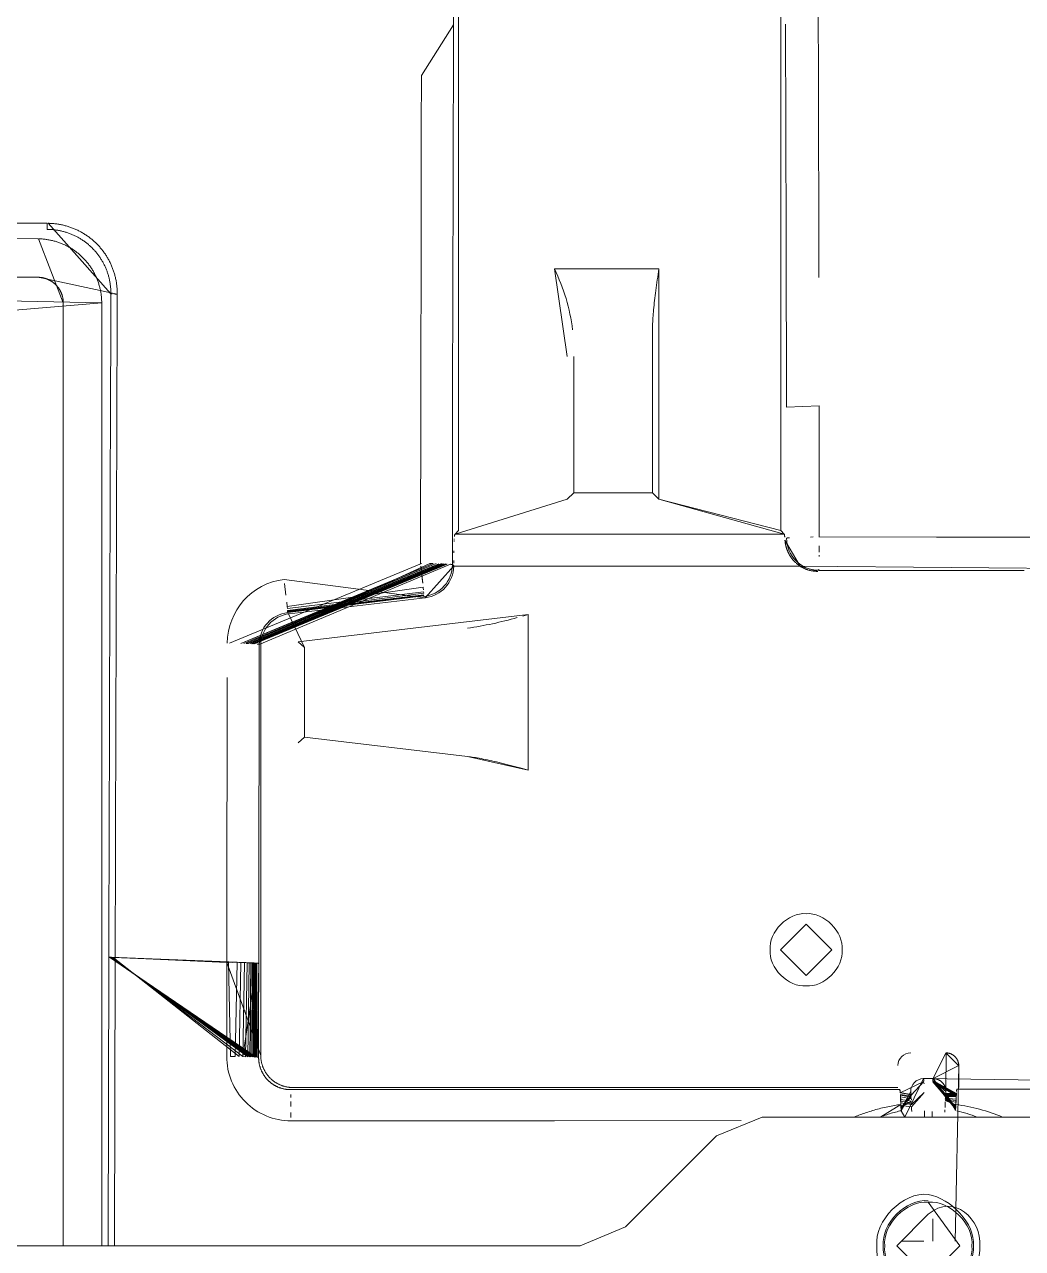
# Model space of a CAD drawing. Header units: millimetres. Extents: x 521 to 148073, y -17811 to 32040.
# Drawn here: x 59789.3 to 59869.9, y 10117.5 to 10216.4 of the extents above; entities that cross this region are included whole.
import ezdxf

# ---------------------------------------------------------------- set-up
doc = ezdxf.new("R2010")
doc.units = ezdxf.units.MM
doc.layers.add('Datové rozvody', color=6, linetype='Continuous')
doc.layers.add('PDF_Geometrie', color=7, linetype='Continuous', true_color=0xbdbdbd)

# ---------------------------------------------------------------- blocks, each defined once
blk = doc.blocks.new('projektor')
at = {"layer": 'PDF_Geometrie', "lineweight": 13}
for points in [[(86394.273, 15194.016), (86394.273, 15097.258), (86394.169, 15059.771)], [(86389.374, 15183.442), (86389.374, 15066.103), (86389.13, 15054.733), (86388.362, 15064.08)], [(86315.025, 15017.114), (86315.025, 15134.31)], [(86391.145, 15100.293), (86391.145, 15059.771)], [(86395.386, 15075.574), (86395.39, 15059.034), (86394.908, 15059.032)], [(86394.908, 15059.032), (86394.907, 15058.963), (86394.906, 15058.893), (86394.904, 15058.822), (86394.9, 15058.752), (86394.896, 15058.683), (86394.89, 15058.613), (86394.885, 15058.543), (86394.877, 15058.473), (86394.869, 15058.404), (86394.86, 15058.335), (86394.85, 15058.267), (86394.839, 15058.198), (86394.828, 15058.13), (86394.815, 15058.061), (86394.801, 15057.994), (86394.786, 15057.927), (86394.771, 15057.86), (86394.755, 15057.794), (86394.737, 15057.728), (86394.72, 15057.662), (86394.7, 15057.597), (86394.681, 15057.531), (86394.66, 15057.466), (86394.638, 15057.402), (86394.616, 15057.338), (86394.594, 15057.274), (86394.569, 15057.211), (86394.545, 15057.148), (86394.519, 15057.086), (86394.492, 15057.024), (86394.465, 15056.963), (86394.437, 15056.902), (86394.409, 15056.842), (86394.38, 15056.781), (86394.35, 15056.722), (86394.317, 15056.663), (86394.286, 15056.604), (86394.254, 15056.546), (86394.221, 15056.488), (86394.186, 15056.431), (86394.151, 15056.374), (86394.116, 15056.318), (86394.08, 15056.263), (86394.043, 15056.207), (86394.006, 15056.153), (86393.967, 15056.099), (86393.928, 15056.045), (86393.889, 15055.992), (86393.848, 15055.94), (86393.807, 15055.889), (86393.765, 15055.837), (86393.723, 15055.786), (86393.68, 15055.736), (86393.636, 15055.686), (86393.592, 15055.637), (86393.547, 15055.59), (86393.502, 15055.542), (86393.455, 15055.495), (86393.408, 15055.448), (86393.361, 15055.402), (86393.312, 15055.357), (86393.264, 15055.312), (86393.215, 15055.268), (86393.164, 15055.224), (86393.115, 15055.182), (86393.063, 15055.14), (86393.011, 15055.098), (86392.96, 15055.058), (86392.907, 15055.018), (86392.854, 15054.978), (86392.799, 15054.94), (86392.745, 15054.902), (86392.69, 15054.864), (86392.634, 15054.828), (86392.578, 15054.792), (86392.522, 15054.756), (86392.465, 15054.722), (86392.407, 15054.688), (86392.349, 15054.656), (86392.291, 15054.623), (86392.232, 15054.592), (86392.172, 15054.561), (86392.112, 15054.531), (86392.052, 15054.501), (86391.991, 15054.473), (86391.929, 15054.445), (86391.867, 15054.419), (86391.805, 15054.392), (86391.742, 15054.367), (86391.679, 15054.342), (86391.615, 15054.319), (86391.552, 15054.297), (86391.487, 15054.274), (86391.423, 15054.253), (86391.358, 15054.233), (86391.292, 15054.213), (86391.227, 15054.195), (86391.159, 15054.177), (86391.093, 15054.16), (86391.027, 15054.144), (86390.96, 15054.129), (86390.892, 15054.115), (86390.824, 15054.101), (86390.756, 15054.089), (86390.688, 15054.078), (86390.619, 15054.067), (86390.55, 15054.058), (86390.48, 15054.048), (86390.411, 15054.04), (86390.342, 15054.034), (86390.272, 15054.028), (86390.202, 15054.023), (86390.132, 15054.019), (86390.062, 15054.016), (86389.992, 15054.014), (86389.921, 15054.013), (86389.851, 15054.013), (86395.39, 15058.957), (86395.388, 15058.88), (86395.385, 15058.803), (86395.381, 15058.727), (86395.376, 15058.649), (86395.371, 15058.573), (86395.364, 15058.497), (86395.356, 15058.421), (86395.347, 15058.344), (86395.337, 15058.268), (86395.326, 15058.193), (86395.313, 15058.117), (86395.301, 15058.042), (86395.287, 15057.968), (86395.272, 15057.894), (86395.256, 15057.819), (86395.239, 15057.746), (86395.221, 15057.673), (86395.201, 15057.6), (86395.182, 15057.527), (86395.161, 15057.455), (86395.139, 15057.384), (86395.116, 15057.313), (86395.093, 15057.242), (86395.068, 15057.171), (86395.042, 15057.102), (86395.017, 15057.032), (86394.989, 15056.964), (86394.961, 15056.895), (86394.932, 15056.827), (86394.902, 15056.759), (86394.871, 15056.692), (86394.839, 15056.625), (86394.808, 15056.56), (86394.774, 15056.494), (86394.74, 15056.429), (86394.705, 15056.365), (86394.669, 15056.301), (86394.632, 15056.238), (86394.595, 15056.174), (86394.557, 15056.112), (86394.517, 15056.05), (86394.478, 15055.989), (86394.437, 15055.928), (86394.396, 15055.868), (86394.354, 15055.809), (86394.311, 15055.75), (86394.268, 15055.692), (86394.223, 15055.634), (86394.178, 15055.577), (86394.132, 15055.521), (86394.085, 15055.465), (86394.038, 15055.409), (86393.99, 15055.356), (86393.941, 15055.302), (86393.892, 15055.249), (86393.842, 15055.196), (86393.791, 15055.144), (86393.739, 15055.093), (86393.687, 15055.042), (86393.634, 15054.992), (86393.581, 15054.944), (86393.527, 15054.895), (86393.472, 15054.847), (86393.416, 15054.8), (86393.36, 15054.754), (86393.303, 15054.709), (86393.246, 15054.664), (86393.188, 15054.619), (86393.129, 15054.576), (86393.07, 15054.534), (86393.01, 15054.492), (86392.95, 15054.45), (86392.889, 15054.411), (86392.827, 15054.371), (86392.765, 15054.332), (86392.702, 15054.294), (86392.639, 15054.257), (86392.575, 15054.22), (86392.511, 15054.185), (86392.446, 15054.15), (86392.38, 15054.117), (86392.314, 15054.083), (86392.248, 15054.051), (86392.181, 15054.02), (86392.114, 15053.989), (86392.046, 15053.96), (86391.977, 15053.931), (86391.908, 15053.903), (86391.838, 15053.876), (86391.769, 15053.85), (86391.699, 15053.825), (86391.628, 15053.8), (86391.557, 15053.777), (86391.485, 15053.755), (86391.413, 15053.733), (86391.341, 15053.713), (86391.268, 15053.693), (86391.195, 15053.675), (86391.122, 15053.657), (86391.048, 15053.64), (86390.974, 15053.624), (86390.9, 15053.61), (86390.824, 15053.596), (86390.749, 15053.584), (86390.674, 15053.571), (86390.597, 15053.561), (86390.523, 15053.551), (86390.445, 15053.543), (86390.37, 15053.535), (86390.292, 15053.529), (86390.215, 15053.522), (86390.139, 15053.518), (86390.062, 15053.515), (86389.985, 15053.512), (86389.907, 15053.511), (86389.829, 15053.511), (86391.145, 15059.742), (86391.145, 15059.712), (86391.144, 15059.683), (86391.142, 15059.654), (86391.14, 15059.625), (86391.138, 15059.595), (86391.136, 15059.566), (86391.132, 15059.536), (86391.128, 15059.508), (86391.124, 15059.478), (86391.119, 15059.45), (86391.115, 15059.421), (86391.11, 15059.392), (86391.103, 15059.364), (86391.098, 15059.334), (86391.091, 15059.306), (86391.084, 15059.277), (86391.077, 15059.249), (86391.069, 15059.22), (86391.061, 15059.193), (86391.053, 15059.164), (86391.043, 15059.137), (86391.034, 15059.108), (86391.024, 15059.081), (86391.014, 15059.053), (86391.003, 15059.026), (86390.992, 15058.999), (86390.98, 15058.972), (86390.969, 15058.945), (86390.957, 15058.918), (86390.945, 15058.892), (86390.931, 15058.866), (86390.918, 15058.84), (86390.905, 15058.814), (86390.89, 15058.788), (86390.876, 15058.762), (86390.861, 15058.737), (86390.846, 15058.713), (86390.83, 15058.687), (86390.814, 15058.663), (86390.798, 15058.638), (86390.782, 15058.615), (86390.765, 15058.59), (86390.747, 15058.567), (86390.73, 15058.544), (86390.711, 15058.52), (86390.693, 15058.498), (86390.675, 15058.474), (86390.655, 15058.453), (86390.636, 15058.431), (86390.617, 15058.409), (86390.597, 15058.387), (86390.577, 15058.367), (86390.556, 15058.345), (86390.535, 15058.325), (86390.514, 15058.305), (86390.492, 15058.285), (86390.471, 15058.265), (86390.449, 15058.246), (86390.426, 15058.227), (86390.404, 15058.208), (86390.381, 15058.19), (86390.358, 15058.172), (86390.335, 15058.154), (86390.311, 15058.137), (86390.288, 15058.12), (86390.263, 15058.103), (86390.239, 15058.087), (86390.214, 15058.072), (86390.189, 15058.055), (86390.165, 15058.04), (86390.14, 15058.026), (86390.114, 15058.012), (86390.088, 15057.997), (86390.062, 15057.983), (86390.036, 15057.97), (86390.01, 15057.958), (86389.983, 15057.944), (86389.957, 15057.932), (86389.93, 15057.921), (86389.903, 15057.909), (86389.875, 15057.899), (86389.849, 15057.888), (86389.821, 15057.877), (86389.793, 15057.868), (86389.765, 15057.858), (86389.737, 15057.849), (86389.71, 15057.841), (86389.681, 15057.833), (86389.653, 15057.824), (86389.624, 15057.817), (86389.596, 15057.81), (86389.567, 15057.804), (86389.538, 15057.798), (86389.51, 15057.792), (86389.48, 15057.787), (86389.452, 15057.782), (86389.423, 15057.778), (86389.393, 15057.774), (86389.364, 15057.77), (86389.335, 15057.766), (86389.306, 15057.763), (86389.276, 15057.761), (86389.248, 15057.759), (86389.218, 15057.758), (86389.189, 15057.757), (86389.16, 15057.756), (86389.13, 15057.756), (86394.168, 15059.698), (86394.165, 15059.625), (86394.163, 15059.552), (86394.159, 15059.478), (86394.154, 15059.406), (86394.148, 15059.333), (86394.14, 15059.26), (86394.132, 15059.188), (86394.123, 15059.115), (86394.113, 15059.042), (86394.101, 15058.97), (86394.089, 15058.898), (86394.075, 15058.826), (86394.06, 15058.754), (86394.045, 15058.683), (86394.028, 15058.612), (86394.011, 15058.541), (86393.992, 15058.469), (86393.972, 15058.399), (86393.951, 15058.329), (86393.929, 15058.259), (86393.907, 15058.19), (86393.884, 15058.12), (86393.859, 15058.051), (86393.833, 15057.983), (86393.806, 15057.915), (86393.778, 15057.847), (86393.75, 15057.78), (86393.72, 15057.713), (86393.69, 15057.646), (86393.658, 15057.58), (86393.625, 15057.515), (86393.592, 15057.45), (86393.558, 15057.385), (86393.523, 15057.321), (86393.486, 15057.258), (86393.449, 15057.195), (86393.411, 15057.132), (86393.372, 15057.07), (86393.332, 15057.009), (86393.292, 15056.948), (86393.25, 15056.888), (86393.207, 15056.828), (86393.164, 15056.769), (86393.12, 15056.711), (86393.075, 15056.653), (86393.029, 15056.596), (86392.982, 15056.54), (86392.935, 15056.484), (86392.886, 15056.429), (86392.838, 15056.375), (86392.788, 15056.321), (86392.737, 15056.268), (86392.685, 15056.216), (86392.633, 15056.164), (86392.581, 15056.114), (86392.528, 15056.065), (86392.473, 15056.015), (86392.418, 15055.967), (86392.362, 15055.919), (86392.306, 15055.872), (86392.249, 15055.827), (86392.191, 15055.782), (86392.133, 15055.738), (86392.073, 15055.694), (86392.014, 15055.652), (86391.954, 15055.61), (86391.893, 15055.569), (86391.832, 15055.53), (86391.77, 15055.491), (86391.707, 15055.452), (86391.645, 15055.416), (86391.581, 15055.379), (86391.516, 15055.343), (86391.452, 15055.31), (86391.387, 15055.276), (86391.321, 15055.244), (86391.255, 15055.212), (86391.189, 15055.182), (86391.122, 15055.152), (86391.054, 15055.123), (86390.986, 15055.095), (86390.919, 15055.069), (86390.85, 15055.043), (86390.781, 15055.018), (86390.712, 15054.994), (86390.642, 15054.972), (86390.572, 15054.95), (86390.502, 15054.929), (86390.432, 15054.91), (86390.361, 15054.891), (86390.29, 15054.873), (86390.219, 15054.857), (86390.147, 15054.841), (86390.075, 15054.827), (86390.003, 15054.813), (86389.931, 15054.8), (86389.859, 15054.789), (86389.787, 15054.779), (86389.714, 15054.77), (86389.641, 15054.761), (86389.568, 15054.754), (86389.496, 15054.748), (86389.423, 15054.743), (86389.349, 15054.739), (86389.276, 15054.736), (86389.203, 15054.734), (86389.13, 15054.733)], [(86389.13, 15057.756), (86315.025, 15057.756)], [(86389.13, 15054.733), (86315.025, 15054.733)], [(86337.709, 15054.177), (86315.025, 15054.237)], [(86337.694, 15053.675), (86315.025, 15053.735)], [(86327.468, 15039.703), (86327.468, 15039.746), (86327.47, 15039.789), (86327.471, 15039.831), (86327.474, 15039.874), (86327.477, 15039.917), (86327.48, 15039.959), (86327.486, 15040.002), (86327.491, 15040.044), (86327.497, 15040.087), (86327.504, 15040.128), (86327.511, 15040.171), (86327.52, 15040.213), (86327.528, 15040.254), (86327.538, 15040.296), (86327.548, 15040.337), (86327.56, 15040.379), (86327.571, 15040.419), (86327.583, 15040.461), (86327.596, 15040.502), (86327.611, 15040.541), (86327.625, 15040.582), (86327.64, 15040.622), (86327.656, 15040.661), (86327.673, 15040.701), (86327.689, 15040.74), (86327.708, 15040.778), (86327.726, 15040.817), (86327.745, 15040.855), (86327.765, 15040.892), (86327.786, 15040.93), (86327.806, 15040.968), (86327.828, 15041.004), (86327.85, 15041.041), (86327.873, 15041.076), (86327.897, 15041.112), (86327.92, 15041.148), (86327.945, 15041.182), (86327.97, 15041.217), (86327.996, 15041.25), (86328.022, 15041.284), (86328.05, 15041.316), (86328.078, 15041.35), (86328.105, 15041.382), (86328.134, 15041.413), (86328.162, 15041.445), (86328.193, 15041.475), (86328.223, 15041.506), (86328.253, 15041.535), (86328.285, 15041.564), (86328.316, 15041.592), (86328.348, 15041.621), (86328.381, 15041.648), (86328.414, 15041.676), (86328.447, 15041.702), (86328.481, 15041.727), (86328.515, 15041.753), (86328.551, 15041.777), (86328.586, 15041.802), (86328.621, 15041.825), (86328.657, 15041.847), (86328.694, 15041.87), (86328.731, 15041.891), (86328.767, 15041.913), (86328.805, 15041.933), (86328.843, 15041.952), (86328.881, 15041.972), (86328.919, 15041.99), (86328.958, 15042.008), (86328.997, 15042.025), (86329.036, 15042.042), (86329.077, 15042.058), (86329.116, 15042.072), (86329.156, 15042.088), (86329.197, 15042.101), (86329.237, 15042.114), (86329.278, 15042.126), (86329.319, 15042.138), (86329.36, 15042.15), (86329.402, 15042.16), (86329.444, 15042.169), (86329.485, 15042.178), (86329.527, 15042.186), (86329.569, 15042.194), (86329.611, 15042.2), (86329.653, 15042.207), (86329.696, 15042.213), (86329.738, 15042.217), (86329.78, 15042.221), (86329.823, 15042.224), (86329.866, 15042.227), (86329.909, 15042.229), (86329.951, 15042.23), (86329.994, 15042.23), (86337.295, 15044.896), (86337.705, 15054.139), (86337.705, 15054.144), (86337.705, 15054.148), (86337.706, 15054.152), (86337.706, 15054.156), (86337.707, 15054.16), (86337.707, 15054.163), (86337.707, 15054.166), (86337.708, 15054.169), (86337.708, 15054.171), (86337.709, 15054.174), (86337.709, 15054.175), (86337.709, 15054.177), (86337.24, 15042.527), (86337.238, 15042.513), (86337.237, 15042.5), (86337.235, 15042.486), (86337.234, 15042.474), (86337.233, 15042.463), (86337.231, 15042.452), (86337.231, 15042.442), (86337.229, 15042.432), (86337.227, 15042.424), (86337.226, 15042.417), (86337.225, 15042.41), (86337.223, 15042.404), (86337.222, 15042.398), (86337.221, 15042.394), (86337.22, 15042.39), (86337.218, 15042.387), (86337.217, 15042.385), (86329.852, 15042.523), (86329.85, 15042.51), (86329.848, 15042.496), (86329.848, 15042.484), (86329.846, 15042.473), (86329.845, 15042.462), (86329.844, 15042.452), (86329.842, 15042.443), (86329.841, 15042.434), (86329.839, 15042.426), (86329.838, 15042.42), (86329.836, 15042.413), (86329.835, 15042.408), (86329.834, 15042.404), (86329.832, 15042.4), (86329.832, 15042.397), (86329.83, 15042.395)], [(86329.906, 15044.598), (86329.904, 15044.251), (86337.289, 15044.072), (86337.696, 15053.83), (86329.9, 15043.918), (86337.285, 15043.787)], [(86337.694, 15053.675), (86337.695, 15053.753), (86337.292, 15044.413)], [(86389.839, 15053.909), (86389.84, 15053.924), (86389.841, 15053.939)], [(86337.295, 15044.896), (86337.295, 15044.764), (86329.906, 15044.598)], [(86340.17, 15044.892), (86329.908, 15044.906)], [(86359.691, 15044.864), (86340.17, 15044.892)], [(86368.653, 15029.665), (86368.653, 15029.576), (86362.382, 15044.684)], [(86340.091, 15042.381), (86329.794, 15042.394), (86329.758, 15042.394), (86329.722, 15042.393), (86329.686, 15042.391), (86329.65, 15042.389), (86329.614, 15042.387), (86329.578, 15042.383), (86329.543, 15042.379), (86329.507, 15042.375), (86329.471, 15042.37), (86329.436, 15042.365), (86329.4, 15042.36), (86329.365, 15042.354), (86329.33, 15042.347), (86329.294, 15042.34), (86329.259, 15042.332), (86329.225, 15042.324), (86329.189, 15042.315), (86329.154, 15042.306), (86329.12, 15042.296), (86329.086, 15042.286), (86329.052, 15042.276), (86329.017, 15042.265), (86328.984, 15042.253), (86328.949, 15042.241), (86328.916, 15042.229), (86328.883, 15042.216), (86328.849, 15042.202), (86328.817, 15042.188), (86328.784, 15042.174), (86328.751, 15042.159), (86328.719, 15042.143), (86328.686, 15042.128), (86328.654, 15042.112), (86328.623, 15042.095), (86328.592, 15042.077), (86328.56, 15042.06), (86328.529, 15042.043), (86328.499, 15042.023), (86328.468, 15042.005), (86328.438, 15041.986), (86328.409, 15041.965), (86328.378, 15041.946), (86328.349, 15041.925), (86328.321, 15041.904), (86328.292, 15041.883), (86328.264, 15041.861), (86328.235, 15041.839), (86328.208, 15041.816), (86328.18, 15041.794), (86328.153, 15041.77), (86328.127, 15041.746), (86328.1, 15041.722), (86328.074, 15041.698), (86328.049, 15041.673), (86328.023, 15041.648), (86327.999, 15041.622), (86327.974, 15041.596), (86327.949, 15041.57), (86327.926, 15041.543), (86327.903, 15041.517), (86327.879, 15041.489), (86327.857, 15041.461), (86327.834, 15041.433), (86327.813, 15041.405), (86327.791, 15041.376), (86327.77, 15041.348), (86327.749, 15041.319), (86327.73, 15041.289), (86327.709, 15041.26), (86327.69, 15041.23), (86327.671, 15041.199), (86327.653, 15041.169), (86327.634, 15041.138), (86327.617, 15041.107), (86327.6, 15041.075), (86327.583, 15041.044), (86327.566, 15041.012), (86327.551, 15040.98), (86327.535, 15040.948), (86327.521, 15040.916), (86327.506, 15040.883), (86327.492, 15040.85), (86327.479, 15040.817), (86327.465, 15040.783), (86327.453, 15040.75), (86327.441, 15040.716), (86327.43, 15040.683), (86327.418, 15040.649), (86327.408, 15040.615), (86327.397, 15040.58), (86327.387, 15040.545), (86327.378, 15040.511), (86327.369, 15040.476), (86327.362, 15040.442), (86327.353, 15040.407), (86327.347, 15040.371), (86327.34, 15040.337), (86327.333, 15040.301), (86327.327, 15040.266), (86327.322, 15040.23), (86327.317, 15040.194), (86327.313, 15040.159), (86327.31, 15040.123), (86327.306, 15040.088), (86327.304, 15040.052), (86327.301, 15040.016), (86327.3, 15039.981), (86327.299, 15039.945), (86327.298, 15039.909), (86327.298, 15039.873)], [(86329.994, 15042.23), (86362.188, 15042.23)], [(86362.294, 15042.348), (86340.091, 15042.381)], [(86362.323, 15042.522), (86362.321, 15042.507), (86362.32, 15042.491), (86362.319, 15042.477), (86362.317, 15042.463), (86362.315, 15042.45), (86362.314, 15042.437), (86362.312, 15042.426), (86362.31, 15042.416), (86362.31, 15042.406), (86362.308, 15042.397), (86362.306, 15042.388), (86362.305, 15042.381), (86362.303, 15042.373), (86362.301, 15042.367), (86362.299, 15042.362), (86362.298, 15042.357), (86362.297, 15042.353), (86362.295, 15042.35), (86362.294, 15042.348), (86368.588, 15027.318), (86368.587, 15027.303), (86368.586, 15027.289), (86368.584, 15027.275), (86368.582, 15027.262), (86368.58, 15027.25), (86368.579, 15027.239), (86368.577, 15027.228), (86368.575, 15027.217), (86368.574, 15027.208), (86368.572, 15027.2), (86368.57, 15027.192), (86368.569, 15027.186), (86368.568, 15027.18), (86368.566, 15027.174), (86368.565, 15027.17), (86368.563, 15027.165), (86368.561, 15027.162), (86368.56, 15027.16)], [(86362.494, 15039.296), (86362.045, 15038.791), (86364.795, 15040.108)], [(86364.698, 15039.999), (86365.959, 15029.288), (86367.396, 15040.387)], [(86364.843, 15040.109), (86364.834, 15040.109), (86364.827, 15040.108), (86364.82, 15040.108), (86364.814, 15040.108), (86364.809, 15040.108), (86364.804, 15040.108), (86364.8, 15040.108), (86364.797, 15040.108), (86364.795, 15040.108), (86366.107, 15029.392), (86366.099, 15029.392), (86366.091, 15029.391), (86366.083, 15029.391), (86366.076, 15029.391), (86366.069, 15029.391), (86366.065, 15029.39), (86366.06, 15029.39), (86366.056, 15029.391), (86366.053, 15029.391), (86366.051, 15029.391)], [(86364.861, 15040.11), (86364.843, 15040.109), (86366.117, 15029.393)], [(86364.883, 15040.112), (86364.861, 15040.11), (86366.139, 15029.394)], [(86364.908, 15040.114), (86364.883, 15040.112), (86366.164, 15029.396)], [(86364.951, 15040.118), (86364.908, 15040.114), (86366.192, 15029.398)], [(86366.417, 15029.419), (86366.312, 15029.409), (86364.951, 15040.118)], [(86365.282, 15040.15), (86365.116, 15040.133), (86366.417, 15029.419)], [(86365.601, 15040.183), (86365.282, 15040.15), (86366.795, 15029.456), (86366.704, 15029.447), (86366.591, 15029.436)], [(86367.091, 15040.351), (86366.173, 15040.246)], [(86324.848, 15039.857), (86324.856, 15019.131)], [(86325.973, 15039.859), (86326.37, 15039.861), (86325.973, 15039.859)], [(86326.682, 15039.863), (86326.914, 15039.865)], [(86327.298, 15039.873), (86327.304, 15022.445)], [(86327.468, 15039.703), (86327.468, 14992.126)], [(86362.045, 15038.791), (86354.999, 15038.791), (86354.55, 15039.296)], [(86364.637, 15021.19), (86362.494, 15039.296), (86362.045, 15038.791)], [(86354.999, 15038.791), (86353.482, 15025.972), (86352.407, 15021.19)], [(86427.839, 15027.045), (86410.979, 15027.082), (86406.996, 15029.594), (86402.867, 15029.602), (86398.739, 15029.61), (86394.573, 15029.618), (86390.367, 15029.626), (86386.13, 15029.634), (86381.84, 15029.641), (86377.49, 15029.65), (86373.093, 15029.658), (86368.653, 15029.665)], [(86368.56, 15027.16), (86368.468, 15027.057), (86365.959, 15029.288)], [(86368.442, 15027.057), (86368.442, 14999.816), (86368.03, 14952.304)], [(86381.739, 15027.138), (86368.56, 15027.16)], [(86368.892, 15027.055), (86368.68, 15027.057)], [(86369.652, 15027.043), (86369.5, 15027.046)], [(86370.454, 15027.013), (86370.374, 15027.018)], [(86370.576, 15027.006), (86370.529, 15027.009), (86370.576, 15027.006)], [(86370.968, 15026.951), (86370.968, 15001.065)], [(86371.239, 15026.681), (86370.968, 15026.951), (86373.695, 15018.119)], [(86371.239, 15026.681), (86431.891, 15026.681)], [(86398.626, 15027.106), (86381.739, 15027.138)], [(86410.979, 15027.082), (86398.626, 15027.106)], [(86352.407, 15021.19), (86352.581, 15021.84), (86352.638, 15022.054), (86352.695, 15022.267), (86352.749, 15022.478), (86352.803, 15022.687), (86352.856, 15022.893), (86352.907, 15023.095), (86352.957, 15023.295), (86353.004, 15023.49), (86353.05, 15023.681), (86353.094, 15023.869), (86353.136, 15024.053), (86353.176, 15024.231), (86353.213, 15024.406), (86353.248, 15024.576), (86353.282, 15024.739), (86353.313, 15024.899), (86353.342, 15025.053), (86353.368, 15025.201), (86353.392, 15025.344), (86353.415, 15025.48), (86353.435, 15025.612), (86353.452, 15025.737), (86353.468, 15025.857), (86353.482, 15025.972)], [(86327.304, 15022.445), (86327.313, 15006.545)], [(86352.407, 15021.19), (86364.637, 15021.19)], [(86364.52, 15021.624), (86364.637, 15021.19)], [(86324.856, 15019.131), (86324.864, 15004.459)], [(86391.801, 15019.141), (86384.913, 15018.119)], [(86391.802, 15010.916), (86391.802, 15019.14)], [(86384.913, 15017.613), (86374.201, 15017.613), (86373.695, 15018.119)], [(86316.507, 15013.538), (86315.025, 15017.115)], [(86374.201, 15017.613), (86374.201, 15011.421), (86373.695, 15010.916), (86371.239, 15001.334)], [(86323.66, 15006.385), (86316.507, 15013.538)], [(86374.201, 15011.421), (86387.02, 15011.421)], [(86391.802, 15010.916), (86391.156, 15011.011), (86390.943, 15011.042), (86390.731, 15011.073), (86390.521, 15011.103), (86390.314, 15011.132), (86390.108, 15011.16), (86389.906, 15011.186), (86389.707, 15011.212), (86389.512, 15011.236), (86389.322, 15011.26), (86389.135, 15011.281), (86388.951, 15011.301), (86388.772, 15011.32), (86388.597, 15011.337), (86388.427, 15011.352), (86388.262, 15011.367), (86388.103, 15011.378), (86387.948, 15011.389), (86387.799, 15011.398), (86387.656, 15011.405), (86387.517, 15011.411), (86387.384, 15011.416), (86387.257, 15011.419), (86387.135, 15011.42), (86387.02, 15011.421)], [(86371.239, 15001.334), (86370.968, 15001.065), (86373.695, 15010.916)], [(86373.695, 15010.916), (86391.802, 15010.916)], [(86327.313, 15006.545), (86327.322, 14991.981)], [(86323.66, 15006.386), (86325.141, 15002.809)], [(86325.141, 14974.557), (86325.141, 15002.809)], [(86371.239, 15001.334), (86431.891, 15001.334), (86436.7, 15003.495)], [(86370.714, 15001.021), (86370.748, 15001.024)], [(86370.735, 14998.308), (86381.029, 14998.325), (86380.927, 15000.894)], [(86380.927, 15000.894), (86394.372, 15000.918)], [(86394.372, 15000.918), (86411.047, 15000.952)], [(86370.734, 14998.783), (86370.731, 14998.995)], [(86368.1, 14982.186), (86368.113, 14998.35)], [(86369.31, 14998.315), (86369.2, 14998.316)], [(86370.728, 14989.087), (86370.735, 14998.351)], [(86391.139, 14998.343), (86394.483, 14998.349)], [(86394.483, 14998.349), (86404.48, 14998.368), (86407.809, 14998.375), (86411.17, 14998.382), (86414.546, 14998.389), (86417.946, 14998.397), (86421.427, 14998.405), (86425.003, 14998.412), (86428.648, 14998.42), (86432.36, 14998.429)], [(86325.141, 14995.568), (86325.167, 14995.506), (86325.208, 14995.401), (86325.251, 14995.294), (86325.293, 14995.184), (86325.335, 14995.073), (86325.377, 14994.959), (86325.417, 14994.843), (86325.459, 14994.725), (86325.5, 14994.606), (86325.539, 14994.484), (86325.578, 14994.361), (86325.617, 14994.236), (86325.655, 14994.109), (86325.693, 14993.98), (86325.729, 14993.85), (86325.765, 14993.72), (86325.799, 14993.589), (86325.832, 14993.457), (86325.864, 14993.325), (86325.895, 14993.191), (86325.925, 14993.058), (86325.954, 14992.925), (86325.981, 14992.793), (86326.007, 14992.661), (86326.031, 14992.531), (86326.055, 14992.401), (86326.077, 14992.272), (86326.097, 14992.145), (86326.117, 14992.017), (86326.135, 14991.892), (86325.164, 14993.468), (86325.208, 14993.354), (86325.25, 14993.238), (86325.291, 14993.122), (86325.33, 14993.006), (86325.369, 14992.889), (86325.406, 14992.772), (86325.442, 14992.656), (86325.475, 14992.539), (86325.508, 14992.424), (86325.538, 14992.309), (86325.567, 14992.194), (86325.595, 14992.081), (86325.622, 14991.969), (86325.646, 14991.858)], [(86318.453, 14989.732), (86315.025, 14987.256), (86312.55, 14989.732), (86315.025, 14992.207), (86317.501, 14989.732)], [(86315.38, 14990.085), (86315.38, 14991.855)], [(86325.646, 14991.858), (86325.141, 14991.584), (86328.165, 14990.108)], [(86325.776, 14991.042), (86325.589, 14991.04)], [(86325.956, 14991.045), (86325.776, 14991.042)], [(86325.777, 14991.876), (86325.799, 14991.877)], [(86325.917, 14991.884), (86325.963, 14991.886)], [(86326.589, 14991.064), (86326.495, 14991.06)], [(86326.639, 14991.91), (86326.721, 14991.914), (86326.589, 14991.064)], [(86328.165, 14989.354), (86328.165, 14990.108), (86327.468, 14939.865)], [(86327.824, 14990.074), (86327.753, 14990.07)], [(86315.38, 14989.377), (86317.15, 14989.377)], [(86325.623, 14990.028), (86325.141, 14990.027)], [(86325.141, 14989.435), (86325.575, 14989.434)], [(86328.165, 14989.354), (86330.188, 14988.344), (86329.176, 14987.336)], [(86325.526, 14988.422), (86325.713, 14988.42)], [(86325.936, 14987.573), (86325.892, 14987.576), (86326.697, 14988.392)], [(86325.897, 14988.418), (86326.073, 14988.414)], [(86326.073, 14988.414), (86326.213, 14988.411)], [(86326.213, 14988.411), (86326.346, 14988.407)], [(86370.719, 14977.472), (86370.728, 14989.087)], [(86327.468, 14987.336), (86329.176, 14987.336), (86315.38, 14987.607)], [(86327.326, 14987.477), (86327.333, 14979.23)]]:
    blk.add_lwpolyline(points, dxfattribs=at)
for points in [[(86329.895, 15043.642), (86329.89, 15043.42), (86337.275, 15043.305), (86337.698, 15053.99), (86329.886, 15043.248), (86337.27, 15043.141), (86337.7, 15054.029), (86329.881, 15043.089), (86337.266, 15043.019), (86329.877, 15042.972), (86337.7, 15054.057), (86337.261, 15042.906), (86329.873, 15042.864), (86337.701, 15054.08), (86337.258, 15042.828), (86329.868, 15042.789), (86337.702, 15054.095), (86337.255, 15042.756), (86329.865, 15042.721), (86337.703, 15054.109), (86337.251, 15042.69), (86329.862, 15042.679), (86337.704, 15054.122), (86337.248, 15042.648), (86329.86, 15042.639), (86337.246, 15042.61), (86337.705, 15054.134), (86329.858, 15042.602), (86337.243, 15042.575), (86329.855, 15042.569), (86337.24, 15042.542)], [(86337.696, 15053.83), (86337.696, 15053.891), (86329.895, 15043.642), (86337.28, 15043.519)], [(86389.829, 15053.511), (86389.829, 15053.537), (86389.83, 15053.59), (86389.831, 15053.64), (86389.832, 15053.69), (86389.832, 15053.738), (86389.834, 15053.784)], [(86368.648, 15028.926), (86368.643, 15028.678), (86362.373, 15043.79), (86368.639, 15028.441), (86362.368, 15043.557), (86368.633, 15028.218), (86362.363, 15043.373), (86362.358, 15043.201), (86368.629, 15028.078), (86368.624, 15027.946), (86362.354, 15043.073), (86368.62, 15027.822), (86362.349, 15042.953), (86368.616, 15027.735), (86362.346, 15042.87), (86368.612, 15027.654), (86362.341, 15042.791), (86368.607, 15027.577), (86362.337, 15042.719)], [(86325.365, 15039.858), (86325.491, 15039.858), (86325.365, 15039.858), (86325.237, 15039.857), (86325.108, 15039.857)], [(86368.435, 15029.639), (86368.305, 15029.624), (86368.174, 15029.609), (86368.046, 15029.594), (86367.918, 15029.579), (86367.793, 15029.565), (86367.43, 15029.524), (86367.315, 15029.512), (86367.203, 15029.5), (86367.095, 15029.488)], [(86340.314, 14999.341), (86338.291, 14997.318), (86336.268, 14999.341), (86338.291, 15001.364)], [(86368.442, 14999.816), (86368.42, 14999.781), (86368.399, 14999.746), (86368.378, 14999.712), (86368.357, 14999.676), (86368.338, 14999.641), (86368.319, 14999.605), (86368.3, 14999.568), (86368.282, 14999.533), (86368.265, 14999.496), (86368.249, 14999.459), (86368.232, 14999.422), (86368.217, 14999.384), (86368.202, 14999.347), (86368.187, 14999.308), (86368.174, 14999.27), (86368.16, 14999.232), (86368.148, 14999.193), (86368.136, 14999.154), (86368.125, 14999.115), (86368.114, 14999.076), (86368.104, 14999.036), (86368.095, 14998.997), (86368.086, 14998.957), (86368.077, 14998.917), (86368.07, 14998.878), (86368.063, 14998.837), (86368.057, 14998.797), (86368.052, 14998.757), (86368.046, 14998.717), (86368.042, 14998.676), (86368.039, 14998.636), (86368.036, 14998.595), (86368.034, 14998.554), (86368.032, 14998.514), (86368.031, 14998.473), (86368.03, 14998.432), (86368.465, 14999.85), (86368.488, 14999.884), (86368.512, 14999.917), (86368.537, 14999.95), (86368.561, 14999.982), (86368.587, 15000.015), (86368.612, 15000.046), (86368.637, 15000.076), (86368.663, 15000.107), (86368.69, 15000.136), (86368.717, 15000.166), (86368.744, 15000.194), (86368.77, 15000.221), (86368.798, 15000.249), (86368.826, 15000.275), (86368.853, 15000.302), (86368.882, 15000.327), (86368.909, 15000.352), (86368.938, 15000.376), (86368.966, 15000.4), (86368.995, 15000.423), (86369.024, 15000.445), (86369.052, 15000.468), (86369.08, 15000.489), (86369.11, 15000.51), (86369.139, 15000.531), (86369.168, 15000.551), (86369.197, 15000.57), (86369.226, 15000.59), (86369.255, 15000.608), (86369.284, 15000.625), (86369.314, 15000.643), (86369.343, 15000.66), (86369.372, 15000.676), (86369.401, 15000.692), (86369.432, 15000.708), (86369.461, 15000.723), (86369.49, 15000.737), (86369.519, 15000.751), (86369.549, 15000.765), (86369.578, 15000.779), (86369.607, 15000.791), (86369.636, 15000.803), (86369.666, 15000.816), (86369.695, 15000.828), (86369.724, 15000.838), (86369.753, 15000.849), (86369.782, 15000.859), (86369.811, 15000.869), (86369.84, 15000.879), (86369.869, 15000.888), (86369.897, 15000.897), (86369.926, 15000.905), (86369.954, 15000.913), (86369.983, 15000.921), (86370.011, 15000.928), (86370.039, 15000.936), (86370.067, 15000.942), (86370.095, 15000.948), (86370.123, 15000.954), (86370.15, 15000.96), (86370.178, 15000.965), (86370.205, 15000.97), (86370.232, 15000.974), (86370.258, 15000.978), (86370.285, 15000.982), (86370.311, 15000.986), (86370.337, 15000.99), (86370.363, 15000.993), (86370.388, 15000.996), (86370.414, 15000.998), (86370.439, 15001.001), (86370.463, 15001.003), (86370.487, 15001.005)], [(86370.675, 15000.658), (86370.672, 15000.691), (86370.671, 15000.708), (86370.669, 15000.723), (86370.667, 15000.737), (86370.666, 15000.751), (86370.664, 15000.765), (86370.662, 15000.777), (86370.661, 15000.789), (86370.659, 15000.8), (86370.658, 15000.81), (86370.657, 15000.821), (86370.655, 15000.829), (86370.653, 15000.837), (86370.652, 15000.845), (86370.65, 15000.851), (86370.649, 15000.857), (86370.647, 15000.862), (86370.645, 15000.867), (86370.643, 15000.871), (86370.641, 15000.874)], [(86370.748, 15001.024), (86370.78, 15001.027), (86370.795, 15001.029), (86370.809, 15001.03), (86370.822, 15001.032), (86370.836, 15001.034), (86370.848, 15001.035), (86370.861, 15001.037), (86370.871, 15001.038), (86370.883, 15001.04), (86370.893, 15001.042), (86370.902, 15001.043), (86370.912, 15001.045), (86370.919, 15001.048), (86370.928, 15001.049), (86370.934, 15001.051), (86370.941, 15001.053), (86370.947, 15001.055), (86370.952, 15001.056), (86370.957, 15001.058), (86370.96, 15001.06), (86370.963, 15001.061), (86370.967, 15001.063)], [(86370.038, 14998.309), (86369.911, 14998.31), (86369.785, 14998.311), (86369.542, 14998.313)], [(86327.076, 14991.938), (86327.11, 14991.941), (86327.126, 14991.942), (86327.142, 14991.944), (86327.157, 14991.946), (86327.171, 14991.947), (86327.185, 14991.949), (86327.198, 14991.951), (86327.21, 14991.952), (86327.222, 14991.954), (86327.234, 14991.956), (86327.244, 14991.957), (86327.254, 14991.959), (86327.263, 14991.961), (86327.272, 14991.963), (86327.28, 14991.964), (86327.287, 14991.966), (86327.294, 14991.969), (86327.3, 14991.971), (86327.305, 14991.972), (86327.31, 14991.974), (86327.314, 14991.976), (86327.317, 14991.977), (86327.321, 14991.979)], [(86325.646, 14991.858), (86325.647, 14991.858), (86325.65, 14991.859), (86325.652, 14991.86), (86325.656, 14991.861), (86325.66, 14991.862), (86325.664, 14991.863), (86325.669, 14991.864), (86325.673, 14991.865), (86325.678, 14991.865), (86325.684, 14991.866), (86325.691, 14991.867), (86325.698, 14991.868), (86325.704, 14991.869), (86325.712, 14991.87), (86325.721, 14991.871), (86325.729, 14991.872), (86325.738, 14991.872), (86325.747, 14991.873), (86325.756, 14991.874), (86325.777, 14991.876), (86327.153, 14991.117), (86327.15, 14991.115), (86327.146, 14991.114), (86327.141, 14991.113), (86327.136, 14991.111), (86327.131, 14991.11), (86327.124, 14991.108), (86327.117, 14991.107), (86327.111, 14991.106), (86327.104, 14991.104), (86327.095, 14991.103), (86327.087, 14991.102), (86327.078, 14991.1), (86327.067, 14991.099), (86327.057, 14991.098), (86327.047, 14991.096), (86327.035, 14991.095), (86327.024, 14991.094), (86327.012, 14991.093), (86327, 14991.091), (86326.986, 14991.09)], [(86326.866, 14991.079), (86326.831, 14991.077), (86325.822, 14991.879), (86326.916, 14991.925), (86326.776, 14991.073), (86325.848, 14991.88), (86326.87, 14991.923), (86326.717, 14991.07), (86325.875, 14991.882)], [(86326.063, 14991.889), (86326.27, 14991.896), (86326.129, 14991.049), (86327.063, 14990.047), (86325.956, 14991.045)], [(86325.963, 14991.886), (86326.012, 14991.888), (86326.523, 14991.904), (86326.398, 14991.056)], [(86326.012, 14991.888), (86326.063, 14991.889), (86326.4, 14991.9), (86326.267, 14991.052)], [(86327.04, 14991.935), (86327.076, 14991.938), (86326.93, 14991.085), (86327.04, 14991.935), (86326.899, 14991.083), (86326.866, 14991.079), (86327.929, 14990.081)], [(86328.016, 14989.375), (86328.031, 14989.374), (86328.045, 14989.373), (86328.059, 14989.37), (86328.071, 14989.369), (86328.084, 14989.368), (86328.095, 14989.366), (86328.106, 14989.365), (86328.116, 14989.364), (86328.125, 14989.362), (86328.134, 14989.361), (86328.141, 14989.359), (86328.148, 14989.358), (86328.154, 14989.357), (86328.159, 14989.355), (86328.165, 14989.354), (86325.744, 14987.586), (86325.734, 14987.586), (86325.727, 14987.587), (86325.719, 14987.588), (86325.711, 14987.589), (86325.704, 14987.59), (86325.698, 14987.59), (86325.691, 14987.591), (86325.685, 14987.592), (86325.68, 14987.593), (86325.675, 14987.594), (86325.671, 14987.595), (86325.667, 14987.596), (86325.664, 14987.597), (86325.66, 14987.598), (86325.658, 14987.598), (86325.655, 14987.599), (86325.652, 14987.6), (86327.012, 14988.369), (86327.024, 14988.368), (86327.035, 14988.366), (86327.047, 14988.365), (86327.057, 14988.364), (86327.067, 14988.362), (86327.078, 14988.361), (86327.087, 14988.36), (86327.095, 14988.359), (86327.104, 14988.357), (86327.111, 14988.356), (86327.117, 14988.354), (86327.124, 14988.353), (86327.131, 14988.352), (86327.136, 14988.35), (86327.141, 14988.349), (86327.146, 14988.348), (86327.15, 14988.346), (86327.153, 14988.345)], [(86325.866, 14987.577), (86325.84, 14987.578), (86326.813, 14988.386), (86326.825, 14987.538), (86327.909, 14989.383), (86325.816, 14987.58), (86326.849, 14988.384), (86326.896, 14987.534), (86327.948, 14989.38), (86325.793, 14987.581), (86326.883, 14988.381), (86326.94, 14987.531), (86327.983, 14989.378), (86325.772, 14987.583), (86326.914, 14988.379), (86326.983, 14987.528), (86328.016, 14989.375), (86326.944, 14988.376), (86327.023, 14987.525), (86325.753, 14987.585), (86326.973, 14988.374), (86327.061, 14987.522), (86327, 14988.371)], [(86327.157, 14988.343), (86327.178, 14988.344), (86327.2, 14988.345), (86327.222, 14988.346), (86327.244, 14988.348), (86327.266, 14988.35), (86327.288, 14988.352), (86327.31, 14988.356), (86327.331, 14988.359), (86327.352, 14988.363), (86327.374, 14988.368), (86327.395, 14988.374), (86327.417, 14988.379), (86327.438, 14988.385), (86327.459, 14988.391), (86327.479, 14988.398), (86327.5, 14988.405), (86327.521, 14988.413), (86327.541, 14988.421), (86327.561, 14988.431), (86327.582, 14988.44), (86327.601, 14988.449), (86327.621, 14988.459), (86327.64, 14988.469), (86327.659, 14988.48), (86327.679, 14988.492), (86327.697, 14988.503), (86327.715, 14988.515), (86327.734, 14988.527), (86327.752, 14988.54), (86327.769, 14988.554), (86327.787, 14988.568), (86327.803, 14988.581), (86327.82, 14988.595), (86327.836, 14988.611), (86327.852, 14988.626), (86327.867, 14988.641), (86327.883, 14988.656), (86327.899, 14988.673), (86327.913, 14988.689), (86327.927, 14988.706), (86327.941, 14988.722), (86327.954, 14988.74), (86327.968, 14988.758), (86327.98, 14988.775), (86327.993, 14988.794), (86328.005, 14988.812), (86328.017, 14988.831), (86328.028, 14988.85), (86328.039, 14988.869), (86328.049, 14988.888), (86328.059, 14988.909), (86328.069, 14988.928), (86328.078, 14988.948), (86328.087, 14988.969), (86328.095, 14988.989), (86328.102, 14989.009), (86328.11, 14989.03), (86328.117, 14989.051), (86328.123, 14989.072), (86328.129, 14989.093), (86328.134, 14989.114), (86328.139, 14989.135), (86328.144, 14989.158), (86328.148, 14989.179), (86328.152, 14989.201), (86328.155, 14989.223), (86328.158, 14989.244), (86328.16, 14989.267), (86328.162, 14989.288), (86328.164, 14989.31), (86328.165, 14989.332), (86328.165, 14989.354), (86329.198, 14987.336), (86329.22, 14987.337), (86329.242, 14987.338), (86329.265, 14987.34), (86329.287, 14987.342), (86329.308, 14987.344), (86329.331, 14987.347), (86329.353, 14987.351), (86329.374, 14987.355), (86329.396, 14987.359), (86329.417, 14987.364), (86329.439, 14987.371), (86329.459, 14987.377), (86329.481, 14987.383), (86329.502, 14987.39), (86329.523, 14987.397), (86329.544, 14987.405), (86329.564, 14987.413), (86329.584, 14987.421), (86329.604, 14987.431), (86329.624, 14987.44), (86329.644, 14987.45), (86329.663, 14987.46), (86329.683, 14987.471), (86329.702, 14987.482), (86329.72, 14987.494), (86329.739, 14987.506), (86329.757, 14987.519), (86329.775, 14987.531), (86329.793, 14987.544), (86329.81, 14987.559), (86329.827, 14987.572), (86329.844, 14987.586), (86329.86, 14987.601), (86329.876, 14987.616), (86329.892, 14987.632), (86329.908, 14987.647), (86329.923, 14987.664), (86329.937, 14987.68), (86329.951, 14987.696), (86329.966, 14987.713), (86329.979, 14987.731), (86329.992, 14987.748), (86330.006, 14987.766), (86330.017, 14987.785), (86330.03, 14987.803), (86330.041, 14987.821), (86330.053, 14987.841), (86330.063, 14987.86), (86330.073, 14987.879), (86330.083, 14987.899), (86330.093, 14987.919), (86330.102, 14987.938), (86330.111, 14987.959), (86330.119, 14987.979), (86330.127, 14987.999), (86330.134, 14988.021), (86330.141, 14988.041), (86330.147, 14988.062), (86330.154, 14988.084), (86330.158, 14988.105), (86330.163, 14988.126), (86330.168, 14988.148), (86330.172, 14988.169), (86330.176, 14988.19), (86330.179, 14988.213), (86330.181, 14988.234), (86330.184, 14988.257), (86330.185, 14988.278), (86330.186, 14988.3), (86330.187, 14988.323)], [(86326.749, 14987.542), (86326.669, 14987.547), (86325.866, 14987.577), (86326.757, 14988.389)], [(86325.982, 14987.571), (86325.936, 14987.573), (86326.634, 14988.396), (86326.555, 14987.552)], [(86326.03, 14987.57), (86325.982, 14987.571), (86326.434, 14987.557), (86326.543, 14988.399)], [(86326.1, 14987.568), (86326.03, 14987.57), (86326.305, 14987.562), (86326.447, 14988.403)]]:
    blk.add_lwpolyline(points, close=True, dxfattribs=at)
for centre, radius, start, end in [((86176.258, -44634.953), 59688.846, 89.7949904, 89.84503613), ((86174.877, -45086.414), 60140.811, 89.7951951, 89.84487006), ((86390.121, 15053.941), 0.28, 165.55244, 177.77257), ((86329.895, 15039.859), 5.047, 89.86092, 180.02953), ((86362.372, 15039.801), 5.058, 6.64529, 89.86716), ((86362.189, 15039.704), 2.526, 6.70323, 90.02681), ((86362.288, 15039.826), 2.522, 6.42652, 89.87389), ((86368.468, 15029.583), 2.527, 186.70074, 269.40011), ((86368.565, 15029.693), 2.532, 186.83883, 269.87968), ((86370.765, 15026.437), 0.553, 68.42712, 89.12566), ((86393.275, 15030.324), 30.03, 188.33305, 195.98645), ((86385.183, 15032.509), 14.918, 277.07341, 296.34073), ((86370.647, 14998.342), 2.533, 90.14925, 179.82768), ((86368.223, 14999.029), 0.689, 261.01753, 268.29116), ((86329.179, 14991.116), 1.009, 0.05547, 88.89435), ((86327.15, 14990.103), 1.015, 1.46614, 89.61405), ((86327.949, 14991.074), 0.989, 272.91251, 282.55456), ((86311.098, 14989.661), 15.184, 337.64611, 352.07157), ((86315.271, 14989.796), 10.612, 338.44863, 347.44884), ((86327.135, 14986.999), 0.515, 68.23141, 88.90128)]:
    blk.add_arc(centre, radius, start, end, dxfattribs=at)
for points in [[(86335.459, 14999.341), (86335.317, 15000.734), (86336.897, 15002.315), (86338.291, 15002.174)], [(86338.291, 15002.174), (86339.684, 15002.315), (86341.265, 15000.734), (86341.123, 14999.341)], [(86338.291, 14996.509), (86336.897, 14996.367), (86335.317, 14997.947), (86335.459, 14999.341)], [(86341.123, 14999.341), (86341.265, 14997.947), (86339.684, 14996.367), (86338.291, 14996.509)], [(86310.979, 14989.732), (86310.777, 14991.722), (86313.034, 14993.98), (86315.025, 14993.777)], [(86315.025, 14993.777), (86317.016, 14993.98), (86319.273, 14991.722), (86319.071, 14989.732)], [(86311.485, 14989.732), (86311.308, 14991.473), (86313.283, 14993.449), (86315.025, 14993.272)], [(86311.598, 14989.732), (86311.427, 14991.418), (86313.339, 14993.33), (86315.025, 14993.159)], [(86315.025, 14993.272), (86316.767, 14993.449), (86318.742, 14991.473), (86318.566, 14989.732)], [(86315.025, 14993.159), (86316.712, 14993.33), (86318.624, 14991.418), (86318.453, 14989.732)], [(86315.025, 14985.685), (86313.034, 14985.484), (86310.777, 14987.74), (86310.979, 14989.732)], [(86315.025, 14986.191), (86313.283, 14986.015), (86311.308, 14987.989), (86311.485, 14989.732)], [(86315.025, 14986.303), (86313.339, 14986.133), (86311.427, 14988.045), (86311.598, 14989.732)], [(86318.453, 14989.732), (86318.624, 14988.045), (86316.712, 14986.133), (86315.025, 14986.303)], [(86317.501, 14989.732), (86319.273, 14987.74), (86317.016, 14985.484), (86315.025, 14985.685)], [(86319.071, 14989.732), (86318.742, 14987.989), (86316.767, 14986.015), (86315.025, 14986.191)]]:
    blk.add_open_spline(points, degree=3, dxfattribs=at)

msp = doc.modelspace()

# ---------------------------------------------------------------- block references
at = {"layer": 'Datové rozvody', "xscale": 1.027900945623324, "yscale": 1.027900945623324, "zscale": 1.027900945623324, "rotation": 90.00000000000024}
msp.add_blockref('projektor', (75270.286, -78605.574), dxfattribs=at)

doc.saveas('drawing.dxf')
